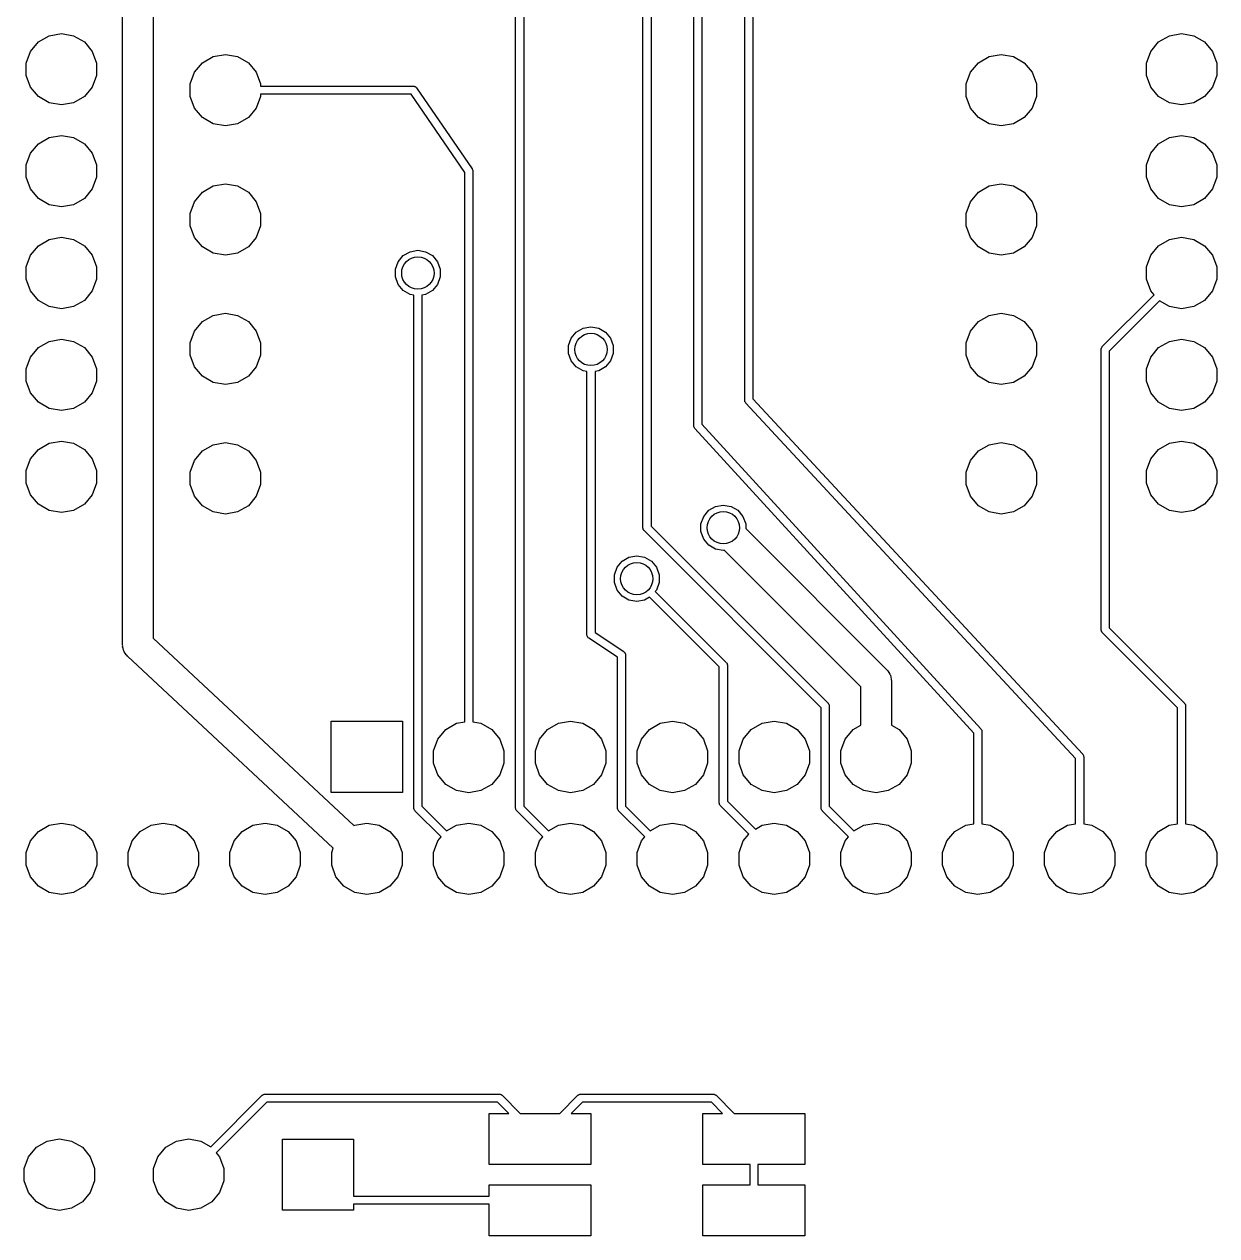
# Model space of a CAD drawing. Extents: x 168.8 to 192.2, y -127.9 to -89.5.
# Drawn here: x 168.77 to 192.19, y -127.9 to -104.12 of the extents above; entities that cross this region are included whole.
import ezdxf

# ---------------------------------------------------------------- set-up
doc = ezdxf.new("R2010")
doc.units = 0
doc.header["$MEASUREMENT"] = 0
doc.layers.add('BLACK', color=7, linetype='CONTINUOUS')

msp = doc.modelspace()

# ---------------------------------------------------------------- linework, layer by layer
at = {"layer": 'Black'}
for p, q in [((171.3, -95.5), (171.3, -116.17)), ((181.92, -112), (181.92, -95.4331)), ((182.08, -95.4), (182.08, -111.969)), ((170.7, -116.3), (170.7, -95.6243)), ((180.92, -114), (180.92, -96.0331)), ((181.08, -96), (181.08, -113.967)), ((178.42, -119.5), (178.42, -102.032)), ((178.58, -102), (178.58, -119.467)), ((182.92, -111.5), (182.92, -103.932)), ((183.08, -103.932), (183.08, -111.469)), ((169.049, -104.463), (169.259, -104.341)), ((169.259, -104.341), (169.499, -104.299)), ((169.499, -104.299), (169.739, -104.341)), ((169.739, -104.341), (169.95, -104.463)), ((191.05, -104.463), (191.261, -104.341)), ((191.261, -104.341), (191.501, -104.299)), ((191.501, -104.299), (191.741, -104.341)), ((191.741, -104.341), (191.951, -104.463)), ((168.809, -104.878), (168.892, -104.649)), ((168.892, -104.649), (169.049, -104.463)), ((169.95, -104.463), (170.106, -104.649)), ((170.106, -104.649), (170.19, -104.878)), ((190.81, -104.878), (190.894, -104.649)), ((190.894, -104.649), (191.05, -104.463)), ((191.951, -104.463), (192.108, -104.649)), ((192.108, -104.649), (192.191, -104.878)), ((168.809, -105.122), (168.809, -104.878)), ((170.19, -104.878), (170.19, -105.122)), ((172.113, -105.059), (172.269, -104.873)), ((172.269, -104.873), (172.48, -104.751)), ((172.48, -104.751), (172.72, -104.709)), ((172.72, -104.709), (172.96, -104.751)), ((172.96, -104.751), (173.171, -104.873)), ((173.171, -104.873), (173.327, -105.059)), ((187.353, -105.059), (187.509, -104.873)), ((187.509, -104.873), (187.72, -104.751)), ((187.72, -104.751), (187.96, -104.709)), ((187.96, -104.709), (188.2, -104.751)), ((188.2, -104.751), (188.411, -104.873)), ((188.411, -104.873), (188.567, -105.059)), ((190.81, -105.122), (190.81, -104.878)), ((192.191, -104.878), (192.191, -105.122)), ((168.892, -105.351), (168.809, -105.122)), ((170.19, -105.122), (170.106, -105.351)), ((172.029, -105.288), (172.113, -105.059)), ((173.327, -105.059), (173.411, -105.288)), ((187.269, -105.288), (187.353, -105.059)), ((188.567, -105.059), (188.651, -105.288)), ((190.894, -105.351), (190.81, -105.122)), ((192.191, -105.122), (192.108, -105.351)), ((169.049, -105.537), (168.892, -105.351)), ((170.106, -105.351), (169.95, -105.537)), ((172.029, -105.532), (172.029, -105.288)), ((173.411, -105.288), (173.411, -105.33)), ((173.411, -105.33), (176.41, -105.33)), ((176.41, -105.33), (176.421, -105.332)), ((176.421, -105.332), (176.431, -105.333)), ((176.431, -105.333), (176.434, -105.334)), ((176.434, -105.334), (176.437, -105.335)), ((176.437, -105.335), (176.447, -105.34)), ((176.447, -105.34), (176.457, -105.345)), ((176.457, -105.345), (176.459, -105.347)), ((176.459, -105.347), (176.461, -105.349)), ((176.461, -105.349), (176.468, -105.357)), ((176.468, -105.357), (176.476, -105.365)), ((176.476, -105.365), (177.566, -106.955)), ((187.269, -105.532), (187.269, -105.288)), ((188.651, -105.288), (188.651, -105.532)), ((191.05, -105.537), (190.894, -105.351)), ((192.108, -105.351), (191.951, -105.537)), ((169.259, -105.659), (169.049, -105.537)), ((169.95, -105.537), (169.739, -105.659)), ((172.113, -105.761), (172.029, -105.532)), ((173.411, -105.532), (173.327, -105.761)), ((176.368, -105.49), (173.411, -105.49)), ((173.411, -105.49), (173.411, -105.532)), ((177.42, -107.025), (176.368, -105.49)), ((187.353, -105.761), (187.269, -105.532)), ((188.651, -105.532), (188.567, -105.761)), ((191.261, -105.659), (191.05, -105.537)), ((191.951, -105.537), (191.741, -105.659)), ((169.499, -105.701), (169.259, -105.659)), ((169.739, -105.659), (169.499, -105.701)), ((172.269, -105.947), (172.113, -105.761)), ((173.327, -105.761), (173.171, -105.947)), ((187.509, -105.947), (187.353, -105.761)), ((188.567, -105.761), (188.411, -105.947)), ((191.501, -105.701), (191.261, -105.659)), ((191.741, -105.659), (191.501, -105.701)), ((172.48, -106.069), (172.269, -105.947)), ((172.72, -106.111), (172.48, -106.069)), ((172.96, -106.069), (172.72, -106.111)), ((173.171, -105.947), (172.96, -106.069)), ((187.72, -106.069), (187.509, -105.947)), ((187.96, -106.111), (187.72, -106.069)), ((188.2, -106.069), (187.96, -106.111)), ((188.411, -105.947), (188.2, -106.069)), ((169.259, -106.34), (169.499, -106.298)), ((169.499, -106.298), (169.739, -106.34)), ((191.261, -106.34), (191.501, -106.298)), ((191.501, -106.298), (191.741, -106.34)), ((168.892, -106.648), (169.049, -106.462)), ((169.049, -106.462), (169.259, -106.34)), ((169.739, -106.34), (169.95, -106.462)), ((169.95, -106.462), (170.106, -106.648)), ((190.894, -106.648), (191.05, -106.462)), ((191.05, -106.462), (191.261, -106.34)), ((191.741, -106.34), (191.951, -106.462)), ((191.951, -106.462), (192.108, -106.648)), ((168.809, -106.877), (168.892, -106.648)), ((170.106, -106.648), (170.19, -106.877)), ((190.81, -106.877), (190.894, -106.648)), ((192.108, -106.648), (192.191, -106.877)), ((168.809, -107.121), (168.809, -106.877)), ((170.19, -106.877), (170.19, -107.121)), ((177.42, -117.811), (177.42, -107.025)), ((177.566, -106.955), (177.57, -106.964)), ((177.57, -106.964), (177.575, -106.973)), ((177.575, -106.973), (177.576, -106.976)), ((177.576, -106.976), (177.577, -106.98)), ((177.577, -106.98), (177.578, -106.99)), ((177.578, -106.99), (177.58, -107)), ((177.58, -107), (177.58, -117.811)), ((190.81, -107.121), (190.81, -106.877)), ((192.191, -106.877), (192.191, -107.121)), ((168.892, -107.35), (168.809, -107.121)), ((170.19, -107.121), (170.106, -107.35)), ((172.48, -107.291), (172.72, -107.249)), ((172.72, -107.249), (172.96, -107.291)), ((187.72, -107.291), (187.96, -107.249)), ((187.96, -107.249), (188.2, -107.291)), ((190.894, -107.35), (190.81, -107.121)), ((192.191, -107.121), (192.108, -107.35)), ((169.049, -107.536), (168.892, -107.35)), ((170.106, -107.35), (169.95, -107.536)), ((172.113, -107.599), (172.269, -107.413)), ((172.269, -107.413), (172.48, -107.291)), ((172.96, -107.291), (173.171, -107.413)), ((173.171, -107.413), (173.327, -107.599)), ((187.353, -107.599), (187.509, -107.413)), ((187.509, -107.413), (187.72, -107.291)), ((188.2, -107.291), (188.411, -107.413)), ((188.411, -107.413), (188.567, -107.599)), ((191.05, -107.536), (190.894, -107.35)), ((192.108, -107.35), (191.951, -107.536)), ((169.259, -107.658), (169.049, -107.536)), ((169.499, -107.7), (169.259, -107.658)), ((169.739, -107.658), (169.499, -107.7)), ((169.95, -107.536), (169.739, -107.658)), ((172.029, -107.828), (172.113, -107.599)), ((173.327, -107.599), (173.411, -107.828)), ((187.269, -107.828), (187.353, -107.599)), ((188.567, -107.599), (188.651, -107.828)), ((191.261, -107.658), (191.05, -107.536)), ((191.501, -107.7), (191.261, -107.658)), ((191.741, -107.658), (191.501, -107.7)), ((191.951, -107.536), (191.741, -107.658)), ((172.029, -108.072), (172.029, -107.828)), ((173.411, -107.828), (173.411, -108.072)), ((187.269, -108.072), (187.269, -107.828)), ((188.651, -107.828), (188.651, -108.072)), ((172.113, -108.301), (172.029, -108.072)), ((173.411, -108.072), (173.327, -108.301)), ((187.353, -108.301), (187.269, -108.072)), ((188.651, -108.072), (188.567, -108.301)), ((169.049, -108.463), (169.259, -108.342)), ((169.259, -108.342), (169.499, -108.299)), ((169.499, -108.299), (169.739, -108.342)), ((169.739, -108.342), (169.95, -108.463)), ((172.269, -108.487), (172.113, -108.301)), ((173.327, -108.301), (173.171, -108.487)), ((187.509, -108.487), (187.353, -108.301)), ((188.567, -108.301), (188.411, -108.487)), ((191.05, -108.463), (191.261, -108.342)), ((191.261, -108.342), (191.501, -108.299)), ((191.501, -108.299), (191.741, -108.342)), ((191.741, -108.342), (191.951, -108.463)), ((168.809, -108.879), (168.892, -108.65)), ((168.892, -108.65), (169.049, -108.463)), ((169.95, -108.463), (170.106, -108.65)), ((170.106, -108.65), (170.19, -108.879)), ((172.48, -108.609), (172.269, -108.487)), ((172.72, -108.651), (172.48, -108.609)), ((172.96, -108.609), (172.72, -108.651)), ((173.171, -108.487), (172.96, -108.609)), ((176.114, -108.777), (176.213, -108.658)), ((176.213, -108.658), (176.347, -108.581)), ((176.347, -108.581), (176.5, -108.554)), ((176.5, -108.554), (176.653, -108.581)), ((176.653, -108.581), (176.787, -108.658)), ((176.787, -108.658), (176.886, -108.777)), ((187.72, -108.609), (187.509, -108.487)), ((187.96, -108.651), (187.72, -108.609)), ((188.2, -108.609), (187.96, -108.651)), ((188.411, -108.487), (188.2, -108.609)), ((190.81, -108.879), (190.894, -108.65)), ((190.894, -108.65), (191.05, -108.463)), ((191.951, -108.463), (192.108, -108.65)), ((192.108, -108.65), (192.191, -108.879)), ((168.809, -109.122), (168.809, -108.879)), ((170.19, -108.879), (170.19, -109.122)), ((176.061, -108.923), (176.114, -108.777)), ((176.061, -109.077), (176.061, -108.923)), ((176.886, -108.777), (176.939, -108.923)), ((176.939, -108.923), (176.939, -109.077)), ((190.81, -109.122), (190.81, -108.879)), ((192.191, -108.879), (192.191, -109.122)), ((168.892, -109.351), (168.809, -109.122)), ((170.19, -109.122), (170.106, -109.351)), ((176.114, -109.223), (176.061, -109.077)), ((176.939, -109.077), (176.886, -109.223)), ((190.894, -109.351), (190.81, -109.122)), ((192.191, -109.122), (192.108, -109.351)), ((169.049, -109.538), (168.892, -109.351)), ((170.106, -109.351), (169.95, -109.538)), ((176.213, -109.342), (176.114, -109.223)), ((176.347, -109.419), (176.213, -109.342)), ((176.787, -109.342), (176.653, -109.419)), ((176.886, -109.223), (176.787, -109.342)), ((190.959, -109.429), (190.894, -109.351)), ((192.108, -109.351), (191.951, -109.538)), ((169.259, -109.659), (169.049, -109.538)), ((169.95, -109.538), (169.739, -109.659)), ((176.42, -109.432), (176.347, -109.419)), ((176.42, -119.5), (176.42, -109.432)), ((176.653, -109.419), (176.58, -109.432)), ((176.58, -109.432), (176.58, -119.467)), ((189.943, -110.445), (190.959, -109.429)), ((191.067, -109.547), (190.08, -110.534)), ((191.261, -109.659), (191.067, -109.547)), ((191.951, -109.538), (191.741, -109.659)), ((169.499, -109.702), (169.259, -109.659)), ((169.739, -109.659), (169.499, -109.702)), ((172.269, -109.953), (172.48, -109.831)), ((172.48, -109.831), (172.72, -109.789)), ((172.72, -109.789), (172.96, -109.831)), ((172.96, -109.831), (173.171, -109.953)), ((187.509, -109.953), (187.72, -109.831)), ((187.72, -109.831), (187.96, -109.789)), ((187.96, -109.789), (188.2, -109.831)), ((188.2, -109.831), (188.411, -109.953)), ((191.501, -109.702), (191.261, -109.659)), ((191.741, -109.659), (191.501, -109.702)), ((172.113, -110.139), (172.269, -109.953)), ((173.171, -109.953), (173.327, -110.139)), ((179.613, -110.158), (179.747, -110.081)), ((179.747, -110.081), (179.9, -110.054)), ((179.9, -110.054), (180.053, -110.081)), ((180.053, -110.081), (180.187, -110.158)), ((187.353, -110.139), (187.509, -109.953)), ((188.411, -109.953), (188.567, -110.139)), ((169.049, -110.462), (169.259, -110.341)), ((169.259, -110.341), (169.499, -110.298)), ((169.499, -110.298), (169.739, -110.341)), ((169.739, -110.341), (169.95, -110.462)), ((172.029, -110.368), (172.113, -110.139)), ((173.327, -110.139), (173.411, -110.368)), ((179.461, -110.423), (179.514, -110.277)), ((179.514, -110.277), (179.613, -110.158)), ((180.187, -110.158), (180.286, -110.277)), ((180.286, -110.277), (180.339, -110.423)), ((187.269, -110.368), (187.353, -110.139)), ((188.567, -110.139), (188.651, -110.368)), ((191.05, -110.462), (191.261, -110.341)), ((191.261, -110.341), (191.501, -110.298)), ((191.501, -110.298), (191.741, -110.341)), ((191.741, -110.341), (191.951, -110.462)), ((168.892, -110.649), (169.049, -110.462)), ((169.95, -110.462), (170.106, -110.649)), ((172.029, -110.612), (172.029, -110.368)), ((173.411, -110.368), (173.411, -110.612)), ((179.461, -110.577), (179.461, -110.423)), ((179.514, -110.723), (179.461, -110.577)), ((180.339, -110.577), (180.286, -110.723)), ((180.339, -110.423), (180.339, -110.577)), ((187.269, -110.612), (187.269, -110.368)), ((188.651, -110.368), (188.651, -110.612)), ((189.92, -110.494), (189.923, -110.484)), ((189.921, -110.498), (189.92, -110.494)), ((189.92, -110.501), (189.921, -110.498)), ((189.92, -116), (189.92, -110.501)), ((189.923, -110.484), (189.925, -110.474)), ((189.925, -110.474), (189.927, -110.471)), ((189.927, -110.467), (189.933, -110.459)), ((189.927, -110.471), (189.927, -110.467)), ((189.933, -110.459), (189.939, -110.45)), ((189.939, -110.45), (189.941, -110.448)), ((189.941, -110.448), (189.943, -110.445)), ((190.08, -110.534), (190.08, -115.967)), ((190.894, -110.649), (191.05, -110.462)), ((191.951, -110.462), (192.108, -110.649)), ((168.809, -110.878), (168.892, -110.649)), ((170.106, -110.649), (170.19, -110.878)), ((172.113, -110.841), (172.029, -110.612)), ((173.411, -110.612), (173.327, -110.841)), ((179.613, -110.842), (179.514, -110.723)), ((180.286, -110.723), (180.187, -110.842)), ((187.353, -110.841), (187.269, -110.612)), ((188.651, -110.612), (188.567, -110.841)), ((190.81, -110.878), (190.894, -110.649)), ((192.108, -110.649), (192.191, -110.878)), ((168.809, -111.121), (168.809, -110.878)), ((170.19, -110.878), (170.19, -111.121)), ((172.269, -111.027), (172.113, -110.841)), ((172.48, -111.149), (172.269, -111.027)), ((173.171, -111.027), (172.96, -111.149)), ((173.327, -110.841), (173.171, -111.027)), ((179.747, -110.919), (179.613, -110.842)), ((179.82, -110.932), (179.747, -110.919)), ((179.82, -116.1), (179.82, -110.932)), ((180.053, -110.919), (179.98, -110.932)), ((179.98, -110.932), (179.98, -116.057)), ((180.187, -110.842), (180.053, -110.919)), ((187.509, -111.027), (187.353, -110.841)), ((187.72, -111.149), (187.509, -111.027)), ((188.411, -111.027), (188.2, -111.149)), ((188.567, -110.841), (188.411, -111.027)), ((190.81, -111.121), (190.81, -110.878)), ((192.191, -110.878), (192.191, -111.121)), ((168.892, -111.35), (168.809, -111.121)), ((170.19, -111.121), (170.106, -111.35)), ((172.72, -111.191), (172.48, -111.149)), ((172.96, -111.149), (172.72, -111.191)), ((187.96, -111.191), (187.72, -111.149)), ((188.2, -111.149), (187.96, -111.191)), ((190.894, -111.35), (190.81, -111.121)), ((192.191, -111.121), (192.108, -111.35)), ((169.049, -111.537), (168.892, -111.35)), ((169.259, -111.658), (169.049, -111.537)), ((169.95, -111.537), (169.739, -111.658)), ((170.106, -111.35), (169.95, -111.537)), ((182.92, -111.502), (182.92, -111.5)), ((182.92, -111.504), (182.92, -111.502)), ((182.923, -111.516), (182.92, -111.504)), ((182.925, -111.527), (182.923, -111.516)), ((182.926, -111.529), (182.925, -111.527)), ((182.926, -111.531), (182.926, -111.529)), ((182.933, -111.541), (182.926, -111.531)), ((182.939, -111.551), (182.933, -111.541)), ((183.08, -111.469), (189.559, -118.446)), ((191.05, -111.537), (190.894, -111.35)), ((191.261, -111.658), (191.05, -111.537)), ((191.951, -111.537), (191.741, -111.658)), ((192.108, -111.35), (191.951, -111.537)), ((169.499, -111.701), (169.259, -111.658)), ((169.739, -111.658), (169.499, -111.701)), ((182.94, -111.553), (182.939, -111.551)), ((182.941, -111.554), (182.94, -111.553)), ((189.42, -118.531), (182.941, -111.554)), ((191.501, -111.701), (191.261, -111.658)), ((191.741, -111.658), (191.501, -111.701)), ((181.92, -112.002), (181.92, -112)), ((181.92, -112.004), (181.92, -112.002)), ((181.923, -112.015), (181.92, -112.004)), ((181.925, -112.027), (181.923, -112.015)), ((182.08, -111.969), (187.559, -117.946)), ((181.926, -112.029), (181.925, -112.027)), ((181.926, -112.031), (181.926, -112.029)), ((181.933, -112.041), (181.926, -112.031)), ((181.939, -112.051), (181.933, -112.041)), ((181.94, -112.053), (181.939, -112.051)), ((181.941, -112.054), (181.94, -112.053)), ((187.42, -118.031), (181.941, -112.054)), ((168.892, -112.65), (169.049, -112.464)), ((169.049, -112.464), (169.259, -112.342)), ((169.259, -112.342), (169.499, -112.3)), ((169.499, -112.3), (169.739, -112.342)), ((169.739, -112.342), (169.95, -112.464)), ((169.95, -112.464), (170.106, -112.65)), ((172.113, -112.679), (172.269, -112.493)), ((172.269, -112.493), (172.48, -112.371)), ((172.48, -112.371), (172.72, -112.329)), ((172.72, -112.329), (172.96, -112.371)), ((172.96, -112.371), (173.171, -112.493)), ((173.171, -112.493), (173.327, -112.679)), ((187.353, -112.679), (187.509, -112.493)), ((187.509, -112.493), (187.72, -112.371)), ((187.72, -112.371), (187.96, -112.329)), ((187.96, -112.329), (188.2, -112.371)), ((188.2, -112.371), (188.411, -112.493)), ((188.411, -112.493), (188.567, -112.679)), ((190.894, -112.65), (191.05, -112.464)), ((191.05, -112.464), (191.261, -112.342)), ((191.261, -112.342), (191.501, -112.3)), ((191.501, -112.3), (191.741, -112.342)), ((191.741, -112.342), (191.951, -112.464)), ((191.951, -112.464), (192.108, -112.65)), ((168.809, -112.879), (168.892, -112.65)), ((170.106, -112.65), (170.19, -112.879)), ((172.029, -112.908), (172.113, -112.679)), ((173.327, -112.679), (173.411, -112.908)), ((187.269, -112.908), (187.353, -112.679)), ((188.567, -112.679), (188.651, -112.908)), ((190.81, -112.879), (190.894, -112.65)), ((192.108, -112.65), (192.191, -112.879)), ((168.809, -113.123), (168.809, -112.879)), ((170.19, -112.879), (170.19, -113.123)), ((172.029, -113.152), (172.029, -112.908)), ((173.411, -112.908), (173.411, -113.152)), ((187.269, -113.152), (187.269, -112.908)), ((188.651, -112.908), (188.651, -113.152)), ((190.81, -113.123), (190.81, -112.879)), ((192.191, -112.879), (192.191, -113.123)), ((168.892, -113.352), (168.809, -113.123)), ((170.19, -113.123), (170.106, -113.352)), ((172.113, -113.381), (172.029, -113.152)), ((173.411, -113.152), (173.327, -113.381)), ((187.353, -113.381), (187.269, -113.152)), ((188.651, -113.152), (188.567, -113.381)), ((190.894, -113.352), (190.81, -113.123)), ((192.191, -113.123), (192.108, -113.352)), ((169.049, -113.538), (168.892, -113.352)), ((170.106, -113.352), (169.95, -113.538)), ((172.269, -113.567), (172.113, -113.381)), ((173.327, -113.381), (173.171, -113.567)), ((187.509, -113.567), (187.353, -113.381)), ((188.567, -113.381), (188.411, -113.567)), ((191.05, -113.538), (190.894, -113.352)), ((192.108, -113.352), (191.951, -113.538)), ((169.259, -113.66), (169.049, -113.538)), ((169.499, -113.702), (169.259, -113.66)), ((169.739, -113.66), (169.499, -113.702)), ((169.95, -113.538), (169.739, -113.66)), ((172.48, -113.689), (172.269, -113.567)), ((172.72, -113.731), (172.48, -113.689)), ((172.96, -113.689), (172.72, -113.731)), ((173.171, -113.567), (172.96, -113.689)), ((182.114, -113.777), (182.213, -113.658)), ((182.213, -113.658), (182.347, -113.581)), ((182.347, -113.581), (182.5, -113.554)), ((182.5, -113.554), (182.653, -113.581)), ((182.653, -113.581), (182.787, -113.658)), ((182.787, -113.658), (182.886, -113.777)), ((187.72, -113.689), (187.509, -113.567)), ((187.96, -113.731), (187.72, -113.689)), ((188.2, -113.689), (187.96, -113.731)), ((188.411, -113.567), (188.2, -113.689)), ((191.261, -113.66), (191.05, -113.538)), ((191.501, -113.702), (191.261, -113.66)), ((191.741, -113.66), (191.501, -113.702)), ((191.951, -113.538), (191.741, -113.66)), ((182.061, -113.923), (182.114, -113.777)), ((182.061, -114.077), (182.061, -113.923)), ((182.886, -113.777), (182.939, -113.923)), ((182.939, -113.923), (182.939, -114.015)), ((180.921, -114.003), (180.92, -114)), ((180.92, -114.007), (180.921, -114.003)), ((180.923, -114.017), (180.92, -114.007)), ((180.925, -114.027), (180.923, -114.017)), ((180.927, -114.03), (180.925, -114.027)), ((180.927, -114.034), (180.927, -114.03)), ((180.933, -114.042), (180.927, -114.034)), ((180.939, -114.051), (180.933, -114.042)), ((180.941, -114.054), (180.939, -114.051)), ((180.943, -114.057), (180.941, -114.054)), ((184.42, -117.533), (180.943, -114.057)), ((181.08, -113.967), (184.557, -117.443)), ((182.114, -114.223), (182.061, -114.077)), ((182.939, -114.015), (185.712, -116.788)), ((182.213, -114.342), (182.114, -114.223)), ((182.347, -114.419), (182.213, -114.342)), ((180.513, -114.658), (180.647, -114.581)), ((180.647, -114.581), (180.8, -114.554)), ((180.8, -114.554), (180.953, -114.581)), ((180.953, -114.581), (181.087, -114.658)), ((182.5, -114.446), (182.347, -114.419)), ((182.519, -114.443), (182.5, -114.446)), ((185.2, -117.124), (182.519, -114.443)), ((180.361, -114.923), (180.414, -114.777)), ((180.414, -114.777), (180.513, -114.658)), ((181.087, -114.658), (181.186, -114.777)), ((181.186, -114.777), (181.239, -114.923)), ((180.361, -115.077), (180.361, -114.923)), ((180.414, -115.223), (180.361, -115.077)), ((181.239, -115.077), (181.186, -115.223)), ((181.239, -114.923), (181.239, -115.077)), ((180.513, -115.342), (180.414, -115.223)), ((180.647, -115.419), (180.513, -115.342)), ((181.186, -115.223), (181.164, -115.25)), ((181.164, -115.25), (182.557, -116.643)), ((180.8, -115.446), (180.647, -115.419)), ((180.953, -115.419), (180.8, -115.446)), ((181.05, -115.363), (180.953, -115.419)), ((182.42, -116.733), (181.05, -115.363)), ((179.98, -116.057), (180.544, -116.433)), ((189.921, -116.003), (189.92, -116)), ((189.92, -116.007), (189.921, -116.003)), ((189.923, -116.017), (189.92, -116.007)), ((189.925, -116.027), (189.923, -116.017)), ((189.927, -116.03), (189.925, -116.027)), ((189.927, -116.034), (189.927, -116.03)), ((189.933, -116.042), (189.927, -116.034)), ((189.939, -116.051), (189.933, -116.042)), ((189.941, -116.054), (189.939, -116.051)), ((189.943, -116.057), (189.941, -116.054)), ((191.42, -117.533), (189.943, -116.057)), ((190.08, -115.967), (191.557, -117.443)), ((170.703, -116.318), (170.7, -116.3)), ((171.3, -116.17), (175.243, -119.849)), ((179.822, -116.111), (179.82, -116.1)), ((179.823, -116.122), (179.822, -116.111)), ((179.824, -116.125), (179.823, -116.122)), ((179.825, -116.127), (179.824, -116.125)), ((179.831, -116.137), (179.825, -116.127)), ((179.836, -116.147), (179.831, -116.137)), ((179.837, -116.149), (179.836, -116.147)), ((179.839, -116.151), (179.837, -116.149)), ((179.847, -116.159), (179.839, -116.151)), ((179.856, -116.167), (179.847, -116.159)), ((180.42, -116.543), (179.856, -116.167)), ((170.702, -116.336), (170.703, -116.318)), ((170.712, -116.369), (170.702, -116.336)), ((170.718, -116.403), (170.712, -116.369)), ((170.727, -116.419), (170.718, -116.403)), ((170.733, -116.436), (170.727, -116.419)), ((170.753, -116.463), (170.733, -116.436)), ((170.77, -116.493), (170.753, -116.463)), ((170.784, -116.505), (170.77, -116.493)), ((170.795, -116.519), (170.784, -116.505)), ((174.839, -120.293), (170.795, -116.519)), ((180.42, -119.5), (180.42, -116.543)), ((180.544, -116.433), (180.553, -116.441)), ((180.553, -116.441), (180.561, -116.449)), ((180.561, -116.449), (180.563, -116.451)), ((180.563, -116.451), (180.564, -116.453)), ((180.564, -116.453), (180.569, -116.463)), ((180.569, -116.463), (180.575, -116.473)), ((180.575, -116.473), (180.576, -116.475)), ((180.576, -116.475), (180.577, -116.478)), ((180.577, -116.478), (180.578, -116.489)), ((180.578, -116.489), (180.58, -116.5)), ((180.58, -116.5), (180.58, -119.467)), ((182.42, -119.4), (182.42, -116.733)), ((182.557, -116.643), (182.559, -116.646)), ((182.559, -116.646), (182.561, -116.649)), ((182.561, -116.649), (182.567, -116.658)), ((182.567, -116.658), (182.573, -116.666)), ((182.573, -116.666), (182.573, -116.67)), ((182.573, -116.67), (182.575, -116.673)), ((182.575, -116.673), (182.577, -116.683)), ((182.577, -116.683), (182.58, -116.693)), ((182.58, -116.693), (182.579, -116.697)), ((182.579, -116.697), (182.58, -116.7)), ((182.58, -116.7), (182.58, -119.367)), ((185.712, -116.788), (185.72, -116.799)), ((185.72, -116.799), (185.73, -116.807)), ((185.73, -116.807), (185.749, -116.841)), ((185.749, -116.841), (185.772, -116.873)), ((185.772, -116.873), (185.775, -116.886)), ((185.775, -116.886), (185.782, -116.897)), ((185.782, -116.897), (185.789, -116.936)), ((185.789, -116.936), (185.799, -116.974)), ((185.799, -116.974), (185.798, -116.987)), ((185.798, -116.987), (185.8, -117)), ((185.8, -117), (185.8, -117.874)), ((185.2, -117.874), (185.2, -117.124)), ((184.557, -117.443), (184.559, -117.446)), ((184.559, -117.446), (184.561, -117.449)), ((184.561, -117.449), (184.567, -117.458)), ((184.567, -117.458), (184.573, -117.466)), ((184.573, -117.466), (184.573, -117.47)), ((184.573, -117.47), (184.575, -117.473)), ((184.575, -117.473), (184.577, -117.483)), ((184.577, -117.483), (184.58, -117.493)), ((184.58, -117.493), (184.579, -117.497)), ((191.557, -117.443), (191.559, -117.446)), ((191.559, -117.446), (191.561, -117.449)), ((191.561, -117.449), (191.567, -117.458)), ((191.567, -117.458), (191.573, -117.466)), ((191.573, -117.466), (191.573, -117.47)), ((191.573, -117.47), (191.575, -117.473)), ((191.575, -117.473), (191.577, -117.483)), ((191.577, -117.483), (191.58, -117.493)), ((191.58, -117.493), (191.579, -117.497)), ((184.42, -119.5), (184.42, -117.533)), ((184.579, -117.497), (184.58, -117.5)), ((184.58, -117.5), (184.58, -119.467)), ((191.42, -119.811), (191.42, -117.533)), ((191.579, -117.497), (191.58, -117.5)), ((191.58, -117.5), (191.58, -119.811)), ((174.8, -119.2), (174.8, -117.8)), ((174.8, -117.8), (176.2, -117.8)), ((176.2, -117.8), (176.2, -119.2)), ((176.891, -118.149), (177.048, -117.962)), ((177.048, -117.962), (177.26, -117.84)), ((177.26, -117.84), (177.42, -117.811)), ((177.58, -117.811), (177.74, -117.84)), ((177.74, -117.84), (177.952, -117.962)), ((177.952, -117.962), (178.109, -118.149)), ((178.891, -118.149), (179.048, -117.962)), ((179.048, -117.962), (179.26, -117.84)), ((179.26, -117.84), (179.5, -117.797)), ((179.5, -117.797), (179.74, -117.84)), ((179.74, -117.84), (179.952, -117.962)), ((179.952, -117.962), (180.109, -118.149)), ((180.891, -118.149), (181.048, -117.962)), ((181.048, -117.962), (181.26, -117.84)), ((181.26, -117.84), (181.5, -117.797)), ((181.5, -117.797), (181.74, -117.84)), ((181.74, -117.84), (181.952, -117.962)), ((181.952, -117.962), (182.109, -118.149)), ((182.891, -118.149), (183.048, -117.962)), ((183.048, -117.962), (183.26, -117.84)), ((183.26, -117.84), (183.5, -117.797)), ((183.5, -117.797), (183.74, -117.84)), ((183.74, -117.84), (183.952, -117.962)), ((183.952, -117.962), (184.109, -118.149)), ((184.891, -118.149), (185.048, -117.962)), ((185.048, -117.962), (185.2, -117.874)), ((185.8, -117.874), (185.952, -117.962)), ((185.952, -117.962), (186.109, -118.149)), ((187.559, -117.946), (187.56, -117.947)), ((187.56, -117.947), (187.561, -117.949)), ((187.561, -117.949), (187.567, -117.959)), ((187.567, -117.959), (187.574, -117.969)), ((187.574, -117.969), (187.574, -117.971)), ((187.574, -117.971), (187.575, -117.973)), ((176.808, -118.378), (176.891, -118.149)), ((178.109, -118.149), (178.192, -118.378)), ((178.808, -118.378), (178.891, -118.149)), ((180.109, -118.149), (180.192, -118.378)), ((180.808, -118.378), (180.891, -118.149)), ((182.109, -118.149), (182.192, -118.378)), ((182.808, -118.378), (182.891, -118.149)), ((184.109, -118.149), (184.192, -118.378)), ((184.808, -118.378), (184.891, -118.149)), ((186.109, -118.149), (186.192, -118.378)), ((187.42, -119.811), (187.42, -118.031)), ((187.575, -117.973), (187.577, -117.985)), ((187.577, -117.985), (187.58, -117.996)), ((187.58, -117.996), (187.58, -117.998)), ((187.58, -117.998), (187.58, -118)), ((187.58, -118), (187.58, -119.811)), ((176.808, -118.622), (176.808, -118.378)), ((178.192, -118.378), (178.192, -118.622)), ((178.808, -118.622), (178.808, -118.378)), ((180.192, -118.378), (180.192, -118.622)), ((180.808, -118.622), (180.808, -118.378)), ((182.192, -118.378), (182.192, -118.622)), ((182.808, -118.622), (182.808, -118.378)), ((184.192, -118.378), (184.192, -118.622)), ((184.808, -118.622), (184.808, -118.378)), ((186.192, -118.378), (186.192, -118.622)), ((189.559, -118.446), (189.56, -118.447)), ((176.891, -118.851), (176.808, -118.622)), ((178.192, -118.622), (178.109, -118.851)), ((178.891, -118.851), (178.808, -118.622)), ((180.192, -118.622), (180.109, -118.851)), ((180.891, -118.851), (180.808, -118.622)), ((182.192, -118.622), (182.109, -118.851)), ((182.891, -118.851), (182.808, -118.622)), ((184.192, -118.622), (184.109, -118.851)), ((184.891, -118.851), (184.808, -118.622)), ((186.192, -118.622), (186.109, -118.851)), ((189.42, -119.811), (189.42, -118.531)), ((189.56, -118.447), (189.561, -118.449)), ((189.561, -118.449), (189.567, -118.459)), ((189.567, -118.459), (189.574, -118.469)), ((189.574, -118.469), (189.574, -118.471)), ((189.574, -118.471), (189.575, -118.473)), ((189.575, -118.473), (189.577, -118.484)), ((189.577, -118.484), (189.58, -118.496)), ((189.58, -118.496), (189.58, -118.498)), ((189.58, -118.498), (189.58, -118.5)), ((189.58, -118.5), (189.58, -119.811)), ((177.048, -119.038), (176.891, -118.851)), ((178.109, -118.851), (177.952, -119.038)), ((179.048, -119.038), (178.891, -118.851)), ((180.109, -118.851), (179.952, -119.038)), ((181.048, -119.038), (180.891, -118.851)), ((182.109, -118.851), (181.952, -119.038)), ((183.048, -119.038), (182.891, -118.851)), ((184.109, -118.851), (183.952, -119.038)), ((185.048, -119.038), (184.891, -118.851)), ((186.109, -118.851), (185.952, -119.038)), ((177.26, -119.16), (177.048, -119.038)), ((177.5, -119.203), (177.26, -119.16)), ((177.74, -119.16), (177.5, -119.203)), ((177.952, -119.038), (177.74, -119.16)), ((179.26, -119.16), (179.048, -119.038)), ((179.5, -119.203), (179.26, -119.16)), ((179.74, -119.16), (179.5, -119.203)), ((179.952, -119.038), (179.74, -119.16)), ((181.26, -119.16), (181.048, -119.038)), ((181.5, -119.203), (181.26, -119.16)), ((181.74, -119.16), (181.5, -119.203)), ((181.952, -119.038), (181.74, -119.16)), ((183.26, -119.16), (183.048, -119.038)), ((183.5, -119.203), (183.26, -119.16)), ((183.74, -119.16), (183.5, -119.203)), ((183.952, -119.038), (183.74, -119.16)), ((185.26, -119.16), (185.048, -119.038)), ((185.5, -119.203), (185.26, -119.16)), ((185.74, -119.16), (185.5, -119.203)), ((185.952, -119.038), (185.74, -119.16)), ((176.2, -119.2), (174.8, -119.2)), ((182.58, -119.367), (183.129, -119.915)), ((176.421, -119.503), (176.42, -119.5)), ((176.42, -119.507), (176.421, -119.503)), ((176.423, -119.517), (176.42, -119.507)), ((176.425, -119.527), (176.423, -119.517)), ((176.427, -119.53), (176.425, -119.527)), ((176.427, -119.534), (176.427, -119.53)), ((176.433, -119.542), (176.427, -119.534)), ((176.439, -119.551), (176.433, -119.542)), ((176.441, -119.554), (176.439, -119.551)), ((176.443, -119.557), (176.441, -119.554)), ((176.957, -120.07), (176.443, -119.557)), ((176.58, -119.467), (177.065, -119.952)), ((178.421, -119.503), (178.42, -119.5)), ((178.42, -119.507), (178.421, -119.503)), ((178.423, -119.517), (178.42, -119.507)), ((178.425, -119.527), (178.423, -119.517)), ((178.427, -119.53), (178.425, -119.527)), ((178.427, -119.534), (178.427, -119.53)), ((178.433, -119.542), (178.427, -119.534)), ((178.439, -119.551), (178.433, -119.542)), ((178.441, -119.554), (178.439, -119.551)), ((178.443, -119.557), (178.441, -119.554)), ((178.957, -120.07), (178.443, -119.557)), ((178.58, -119.467), (179.065, -119.952)), ((180.421, -119.503), (180.42, -119.5)), ((180.42, -119.507), (180.421, -119.503)), ((180.423, -119.517), (180.42, -119.507)), ((180.425, -119.527), (180.423, -119.517)), ((180.427, -119.53), (180.425, -119.527)), ((180.427, -119.534), (180.427, -119.53)), ((180.433, -119.542), (180.427, -119.534)), ((180.439, -119.551), (180.433, -119.542)), ((180.441, -119.554), (180.439, -119.551)), ((180.443, -119.557), (180.441, -119.554)), ((180.957, -120.07), (180.443, -119.557)), ((180.58, -119.467), (181.065, -119.952)), ((182.421, -119.403), (182.42, -119.4)), ((182.42, -119.407), (182.421, -119.403)), ((182.423, -119.417), (182.42, -119.407)), ((182.425, -119.427), (182.423, -119.417)), ((182.427, -119.43), (182.425, -119.427)), ((182.427, -119.434), (182.427, -119.43)), ((182.433, -119.442), (182.427, -119.434)), ((182.439, -119.451), (182.433, -119.442)), ((182.441, -119.454), (182.439, -119.451)), ((182.443, -119.457), (182.441, -119.454)), ((183.003, -120.016), (182.443, -119.457)), ((184.421, -119.503), (184.42, -119.5)), ((184.42, -119.507), (184.421, -119.503)), ((184.423, -119.517), (184.42, -119.507)), ((184.425, -119.527), (184.423, -119.517)), ((184.427, -119.53), (184.425, -119.527)), ((184.427, -119.534), (184.427, -119.53)), ((184.433, -119.542), (184.427, -119.534)), ((184.439, -119.551), (184.433, -119.542)), ((184.441, -119.554), (184.439, -119.551)), ((184.443, -119.557), (184.441, -119.554)), ((184.957, -120.07), (184.443, -119.557)), ((184.58, -119.467), (185.065, -119.952)), ((169.048, -119.962), (169.26, -119.84)), ((169.26, -119.84), (169.5, -119.797)), ((169.5, -119.797), (169.74, -119.84)), ((169.74, -119.84), (169.952, -119.962)), ((171.048, -119.962), (171.26, -119.84)), ((171.26, -119.84), (171.5, -119.797)), ((171.5, -119.797), (171.74, -119.84)), ((171.74, -119.84), (171.952, -119.962)), ((173.048, -119.962), (173.26, -119.84)), ((173.26, -119.84), (173.5, -119.797)), ((173.5, -119.797), (173.74, -119.84)), ((173.74, -119.84), (173.952, -119.962)), ((175.243, -119.849), (175.26, -119.84)), ((175.26, -119.84), (175.5, -119.797)), ((175.5, -119.797), (175.74, -119.84)), ((175.74, -119.84), (175.952, -119.962)), ((177.065, -119.952), (177.26, -119.84)), ((177.26, -119.84), (177.5, -119.797)), ((177.5, -119.797), (177.74, -119.84)), ((177.74, -119.84), (177.952, -119.962)), ((179.065, -119.952), (179.26, -119.84)), ((179.26, -119.84), (179.5, -119.797)), ((179.5, -119.797), (179.74, -119.84)), ((179.74, -119.84), (179.952, -119.962)), ((181.065, -119.952), (181.26, -119.84)), ((181.26, -119.84), (181.5, -119.797)), ((181.5, -119.797), (181.74, -119.84)), ((181.74, -119.84), (181.952, -119.962)), ((183.129, -119.915), (183.26, -119.84)), ((183.26, -119.84), (183.5, -119.797)), ((183.5, -119.797), (183.74, -119.84)), ((183.74, -119.84), (183.952, -119.962)), ((185.065, -119.952), (185.26, -119.84)), ((185.26, -119.84), (185.5, -119.797)), ((185.5, -119.797), (185.74, -119.84)), ((185.74, -119.84), (185.952, -119.962)), ((187.048, -119.962), (187.26, -119.84)), ((187.26, -119.84), (187.42, -119.811)), ((187.58, -119.811), (187.74, -119.84)), ((187.74, -119.84), (187.952, -119.962)), ((189.048, -119.962), (189.26, -119.84)), ((189.26, -119.84), (189.42, -119.811)), ((189.58, -119.811), (189.74, -119.84)), ((189.74, -119.84), (189.952, -119.962)), ((191.048, -119.962), (191.26, -119.84)), ((191.26, -119.84), (191.42, -119.811)), ((191.58, -119.811), (191.74, -119.84)), ((191.74, -119.84), (191.952, -119.962)), ((168.891, -120.149), (169.048, -119.962)), ((169.952, -119.962), (170.109, -120.149)), ((170.891, -120.149), (171.048, -119.962)), ((171.952, -119.962), (172.109, -120.149)), ((172.891, -120.149), (173.048, -119.962)), ((173.952, -119.962), (174.109, -120.149)), ((175.952, -119.962), (176.109, -120.149)), ((176.891, -120.149), (176.957, -120.07)), ((177.952, -119.962), (178.109, -120.149)), ((178.891, -120.149), (178.957, -120.07)), ((179.952, -119.962), (180.109, -120.149)), ((180.891, -120.149), (180.957, -120.07)), ((181.952, -119.962), (182.109, -120.149)), ((182.891, -120.149), (183.003, -120.016)), ((183.952, -119.962), (184.109, -120.149)), ((184.891, -120.149), (184.957, -120.07)), ((185.952, -119.962), (186.109, -120.149)), ((186.891, -120.149), (187.048, -119.962)), ((187.952, -119.962), (188.109, -120.149)), ((188.891, -120.149), (189.048, -119.962)), ((189.952, -119.962), (190.109, -120.149)), ((190.891, -120.149), (191.048, -119.962)), ((191.952, -119.962), (192.109, -120.149)), ((168.808, -120.378), (168.891, -120.149)), ((170.109, -120.149), (170.192, -120.378)), ((170.808, -120.378), (170.891, -120.149)), ((172.109, -120.149), (172.192, -120.378)), ((172.808, -120.378), (172.891, -120.149)), ((174.109, -120.149), (174.192, -120.378)), ((174.808, -120.378), (174.839, -120.293)), ((176.109, -120.149), (176.192, -120.378)), ((176.808, -120.378), (176.891, -120.149)), ((178.109, -120.149), (178.192, -120.378)), ((178.808, -120.378), (178.891, -120.149)), ((180.109, -120.149), (180.192, -120.378)), ((180.808, -120.378), (180.891, -120.149)), ((182.109, -120.149), (182.192, -120.378)), ((182.808, -120.378), (182.891, -120.149)), ((184.109, -120.149), (184.192, -120.378)), ((184.808, -120.378), (184.891, -120.149)), ((186.109, -120.149), (186.192, -120.378)), ((186.808, -120.378), (186.891, -120.149)), ((188.109, -120.149), (188.192, -120.378)), ((188.808, -120.378), (188.891, -120.149)), ((190.109, -120.149), (190.192, -120.378)), ((190.808, -120.378), (190.891, -120.149)), ((192.109, -120.149), (192.192, -120.378)), ((168.808, -120.622), (168.808, -120.378)), ((170.192, -120.378), (170.192, -120.622)), ((170.808, -120.622), (170.808, -120.378)), ((172.192, -120.378), (172.192, -120.622)), ((172.808, -120.622), (172.808, -120.378)), ((174.192, -120.378), (174.192, -120.622)), ((174.808, -120.622), (174.808, -120.378)), ((176.192, -120.378), (176.192, -120.622)), ((176.808, -120.622), (176.808, -120.378)), ((178.192, -120.378), (178.192, -120.622)), ((178.808, -120.622), (178.808, -120.378)), ((180.192, -120.378), (180.192, -120.622)), ((180.808, -120.622), (180.808, -120.378)), ((182.192, -120.378), (182.192, -120.622)), ((182.808, -120.622), (182.808, -120.378)), ((184.192, -120.378), (184.192, -120.622)), ((184.808, -120.622), (184.808, -120.378)), ((186.192, -120.378), (186.192, -120.622)), ((186.808, -120.622), (186.808, -120.378)), ((188.192, -120.378), (188.192, -120.622)), ((188.808, -120.622), (188.808, -120.378)), ((190.192, -120.378), (190.192, -120.622)), ((190.808, -120.622), (190.808, -120.378)), ((192.192, -120.378), (192.192, -120.622)), ((168.891, -120.851), (168.808, -120.622)), ((170.192, -120.622), (170.109, -120.851)), ((170.891, -120.851), (170.808, -120.622)), ((172.192, -120.622), (172.109, -120.851)), ((172.891, -120.851), (172.808, -120.622)), ((174.192, -120.622), (174.109, -120.851)), ((174.891, -120.851), (174.808, -120.622)), ((176.192, -120.622), (176.109, -120.851)), ((176.891, -120.851), (176.808, -120.622)), ((178.192, -120.622), (178.109, -120.851)), ((178.891, -120.851), (178.808, -120.622)), ((180.192, -120.622), (180.109, -120.851)), ((180.891, -120.851), (180.808, -120.622)), ((182.192, -120.622), (182.109, -120.851)), ((182.891, -120.851), (182.808, -120.622)), ((184.192, -120.622), (184.109, -120.851)), ((184.891, -120.851), (184.808, -120.622)), ((186.192, -120.622), (186.109, -120.851)), ((186.891, -120.851), (186.808, -120.622)), ((188.192, -120.622), (188.109, -120.851)), ((188.891, -120.851), (188.808, -120.622)), ((190.192, -120.622), (190.109, -120.851)), ((190.891, -120.851), (190.808, -120.622)), ((192.192, -120.622), (192.109, -120.851)), ((169.048, -121.038), (168.891, -120.851)), ((169.26, -121.16), (169.048, -121.038)), ((169.952, -121.038), (169.74, -121.16)), ((170.109, -120.851), (169.952, -121.038)), ((171.048, -121.038), (170.891, -120.851)), ((171.26, -121.16), (171.048, -121.038)), ((171.952, -121.038), (171.74, -121.16)), ((172.109, -120.851), (171.952, -121.038)), ((173.048, -121.038), (172.891, -120.851)), ((173.26, -121.16), (173.048, -121.038)), ((173.952, -121.038), (173.74, -121.16)), ((174.109, -120.851), (173.952, -121.038)), ((175.048, -121.038), (174.891, -120.851)), ((175.26, -121.16), (175.048, -121.038)), ((175.952, -121.038), (175.74, -121.16)), ((176.109, -120.851), (175.952, -121.038)), ((177.048, -121.038), (176.891, -120.851)), ((177.26, -121.16), (177.048, -121.038)), ((177.952, -121.038), (177.74, -121.16)), ((178.109, -120.851), (177.952, -121.038)), ((179.048, -121.038), (178.891, -120.851)), ((179.26, -121.16), (179.048, -121.038)), ((179.952, -121.038), (179.74, -121.16)), ((180.109, -120.851), (179.952, -121.038)), ((181.048, -121.038), (180.891, -120.851)), ((181.26, -121.16), (181.048, -121.038)), ((181.952, -121.038), (181.74, -121.16)), ((182.109, -120.851), (181.952, -121.038)), ((183.048, -121.038), (182.891, -120.851)), ((183.26, -121.16), (183.048, -121.038)), ((183.952, -121.038), (183.74, -121.16)), ((184.109, -120.851), (183.952, -121.038)), ((185.048, -121.038), (184.891, -120.851)), ((185.26, -121.16), (185.048, -121.038)), ((185.952, -121.038), (185.74, -121.16)), ((186.109, -120.851), (185.952, -121.038)), ((187.048, -121.038), (186.891, -120.851)), ((187.26, -121.16), (187.048, -121.038)), ((187.952, -121.038), (187.74, -121.16)), ((188.109, -120.851), (187.952, -121.038)), ((189.048, -121.038), (188.891, -120.851)), ((189.26, -121.16), (189.048, -121.038)), ((189.952, -121.038), (189.74, -121.16)), ((190.109, -120.851), (189.952, -121.038)), ((191.048, -121.038), (190.891, -120.851)), ((191.26, -121.16), (191.048, -121.038)), ((191.952, -121.038), (191.74, -121.16)), ((192.109, -120.851), (191.952, -121.038)), ((169.5, -121.203), (169.26, -121.16)), ((169.74, -121.16), (169.5, -121.203)), ((171.5, -121.203), (171.26, -121.16)), ((171.74, -121.16), (171.5, -121.203)), ((173.5, -121.203), (173.26, -121.16)), ((173.74, -121.16), (173.5, -121.203)), ((175.5, -121.203), (175.26, -121.16)), ((175.74, -121.16), (175.5, -121.203)), ((177.5, -121.203), (177.26, -121.16)), ((177.74, -121.16), (177.5, -121.203)), ((179.5, -121.203), (179.26, -121.16)), ((179.74, -121.16), (179.5, -121.203)), ((181.5, -121.203), (181.26, -121.16)), ((181.74, -121.16), (181.5, -121.203)), ((183.5, -121.203), (183.26, -121.16)), ((183.74, -121.16), (183.5, -121.203)), ((185.5, -121.203), (185.26, -121.16)), ((185.74, -121.16), (185.5, -121.203)), ((187.5, -121.203), (187.26, -121.16)), ((187.74, -121.16), (187.5, -121.203)), ((189.5, -121.203), (189.26, -121.16)), ((189.74, -121.16), (189.5, -121.203)), ((191.5, -121.203), (191.26, -121.16)), ((191.74, -121.16), (191.5, -121.203)), ((172.434, -126.153), (173.443, -125.143)), ((173.533, -125.28), (172.542, -126.271)), ((173.443, -125.143), (173.446, -125.141)), ((173.446, -125.141), (173.449, -125.139)), ((173.449, -125.139), (173.458, -125.133)), ((173.458, -125.133), (173.466, -125.127)), ((173.466, -125.127), (173.47, -125.127)), ((173.47, -125.127), (173.473, -125.125)), ((173.473, -125.125), (173.483, -125.123)), ((173.483, -125.123), (173.493, -125.12)), ((173.493, -125.12), (173.497, -125.121)), ((173.497, -125.121), (173.5, -125.12)), ((173.5, -125.12), (178.1, -125.12)), ((178.067, -125.28), (173.533, -125.28)), ((178.287, -125.5), (178.067, -125.28)), ((178.1, -125.12), (178.103, -125.121)), ((178.103, -125.121), (178.107, -125.12)), ((178.107, -125.12), (178.117, -125.123)), ((178.117, -125.123), (178.127, -125.125)), ((178.127, -125.125), (178.13, -125.127)), ((178.13, -125.127), (178.134, -125.127)), ((178.134, -125.127), (178.142, -125.133)), ((178.142, -125.133), (178.151, -125.139)), ((178.151, -125.139), (178.154, -125.141)), ((178.154, -125.141), (178.157, -125.143)), ((178.157, -125.143), (178.513, -125.5)), ((179.287, -125.5), (179.643, -125.143)), ((179.733, -125.28), (179.513, -125.5)), ((179.643, -125.143), (179.646, -125.141)), ((179.646, -125.141), (179.649, -125.139)), ((179.649, -125.139), (179.658, -125.133)), ((179.658, -125.133), (179.666, -125.127)), ((179.666, -125.127), (179.67, -125.127)), ((179.67, -125.127), (179.673, -125.125)), ((179.673, -125.125), (179.683, -125.123)), ((179.683, -125.123), (179.693, -125.12)), ((179.693, -125.12), (179.697, -125.121)), ((179.697, -125.121), (179.7, -125.12)), ((179.7, -125.12), (182.3, -125.12)), ((182.267, -125.28), (179.733, -125.28)), ((182.487, -125.5), (182.267, -125.28)), ((182.3, -125.12), (182.303, -125.121)), ((182.303, -125.121), (182.307, -125.12)), ((182.307, -125.12), (182.317, -125.123)), ((182.317, -125.123), (182.327, -125.125)), ((182.327, -125.125), (182.33, -125.127)), ((182.33, -125.127), (182.334, -125.127)), ((182.334, -125.127), (182.342, -125.133)), ((182.342, -125.133), (182.351, -125.139)), ((182.351, -125.139), (182.354, -125.141)), ((182.354, -125.141), (182.357, -125.143)), ((182.357, -125.143), (182.713, -125.5)), ((177.9, -126.5), (177.9, -125.5)), ((177.9, -125.5), (178.287, -125.5)), ((178.513, -125.5), (179.287, -125.5)), ((179.513, -125.5), (179.9, -125.5)), ((179.9, -125.5), (179.9, -126.5)), ((182.1, -126.5), (182.1, -125.5)), ((182.1, -125.5), (182.487, -125.5)), ((182.713, -125.5), (184.1, -125.5)), ((184.1, -125.5), (184.1, -126.5)), ((169.009, -126.163), (169.22, -126.041)), ((169.22, -126.041), (169.46, -125.999)), ((169.46, -125.999), (169.7, -126.041)), ((169.7, -126.041), (169.911, -126.163)), ((171.549, -126.163), (171.76, -126.041)), ((171.76, -126.041), (172, -125.999)), ((172, -125.999), (172.24, -126.041)), ((172.24, -126.041), (172.434, -126.153)), ((173.841, -127.398), (173.841, -126.001)), ((173.841, -126.001), (175.238, -126.001)), ((175.238, -126.001), (175.238, -127.12)), ((168.853, -126.349), (169.009, -126.163)), ((169.911, -126.163), (170.067, -126.349)), ((171.393, -126.349), (171.549, -126.163)), ((172.542, -126.271), (172.607, -126.349)), ((168.769, -126.578), (168.853, -126.349)), ((170.067, -126.349), (170.151, -126.578)), ((171.309, -126.578), (171.393, -126.349)), ((172.607, -126.349), (172.691, -126.578)), ((179.9, -126.5), (177.9, -126.5)), ((183.025, -126.5), (182.1, -126.5)), ((183.025, -126.9), (183.025, -126.5)), ((184.1, -126.5), (183.175, -126.5)), ((183.175, -126.5), (183.175, -126.9)), ((168.769, -126.822), (168.769, -126.578)), ((170.151, -126.578), (170.151, -126.822)), ((171.309, -126.822), (171.309, -126.578)), ((172.691, -126.578), (172.691, -126.822)), ((168.853, -127.051), (168.769, -126.822)), ((170.151, -126.822), (170.067, -127.051)), ((171.393, -127.051), (171.309, -126.822)), ((172.691, -126.822), (172.607, -127.051)), ((177.9, -127.12), (177.9, -126.9)), ((177.9, -126.9), (179.9, -126.9)), ((179.9, -126.9), (179.9, -127.9)), ((182.1, -127.9), (182.1, -126.9)), ((182.1, -126.9), (183.025, -126.9)), ((183.175, -126.9), (184.1, -126.9)), ((184.1, -126.9), (184.1, -127.9)), ((169.009, -127.237), (168.853, -127.051)), ((169.22, -127.359), (169.009, -127.237)), ((169.911, -127.237), (169.7, -127.359)), ((170.067, -127.051), (169.911, -127.237)), ((171.549, -127.237), (171.393, -127.051)), ((171.76, -127.359), (171.549, -127.237)), ((172.451, -127.237), (172.24, -127.359)), ((172.607, -127.051), (172.451, -127.237)), ((175.238, -127.12), (177.9, -127.12)), ((169.46, -127.401), (169.22, -127.359)), ((169.7, -127.359), (169.46, -127.401)), ((172, -127.401), (171.76, -127.359)), ((172.24, -127.359), (172, -127.401)), ((175.238, -127.398), (173.841, -127.398)), ((177.9, -127.28), (175.238, -127.28)), ((175.238, -127.28), (175.238, -127.398)), ((177.9, -127.9), (177.9, -127.28)), ((179.9, -127.9), (177.9, -127.9)), ((184.1, -127.9), (182.1, -127.9))]:
    msp.add_line(p, q, dxfattribs=at)
for centre in [(176.5, -109), (179.9, -110.5), (182.5, -114), (180.8, -115)]:
    msp.add_circle(centre, 0.3175, dxfattribs=at)

doc.saveas('drawing.dxf')
